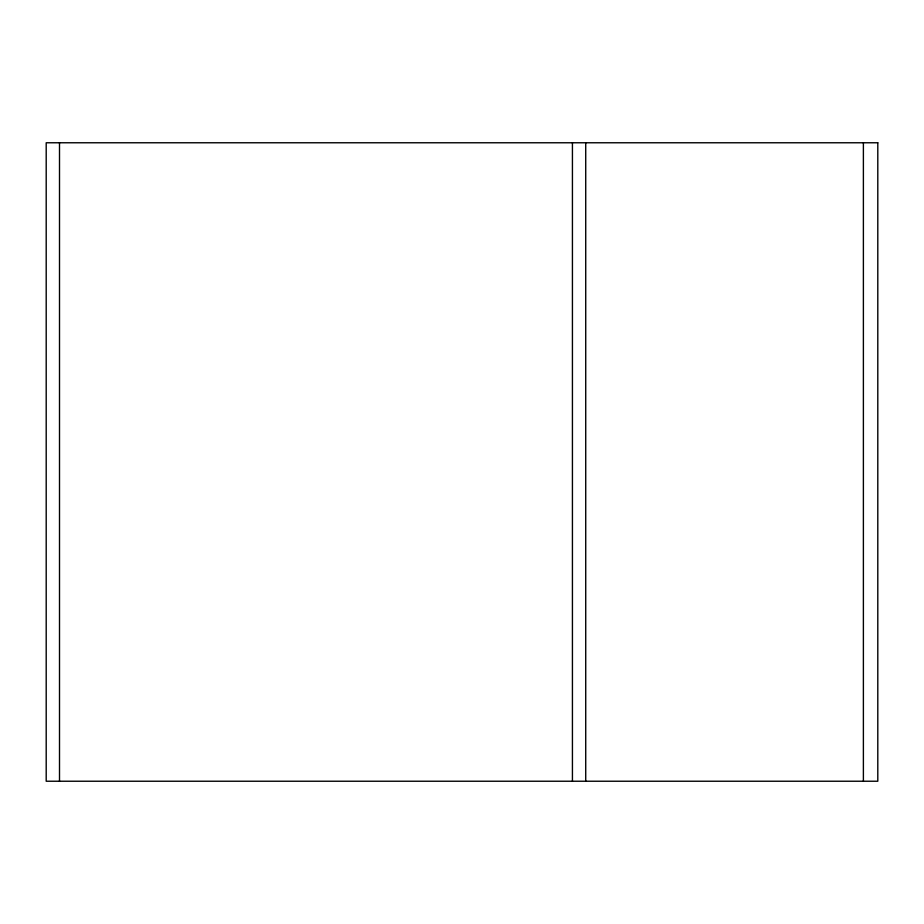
<?xml version="1.0" encoding="UTF-8"?>
<svg xmlns="http://www.w3.org/2000/svg" width="924" height="924" viewBox="0 0 924 924"><rect width="100%" height="100%" fill="white"/><g stroke="black" fill="none" stroke-linecap="round" stroke-linejoin="round"><path stroke-width="1.39" d="M863.386 142.77L863.386 781.23M585.724 142.77L585.724 781.23M572.43 142.77L572.43 781.23M59.506 142.77L59.506 781.23M877.8 142.77L46.2 142.77L46.2 781.23L877.8 781.23L877.8 142.77"/></g></svg>
